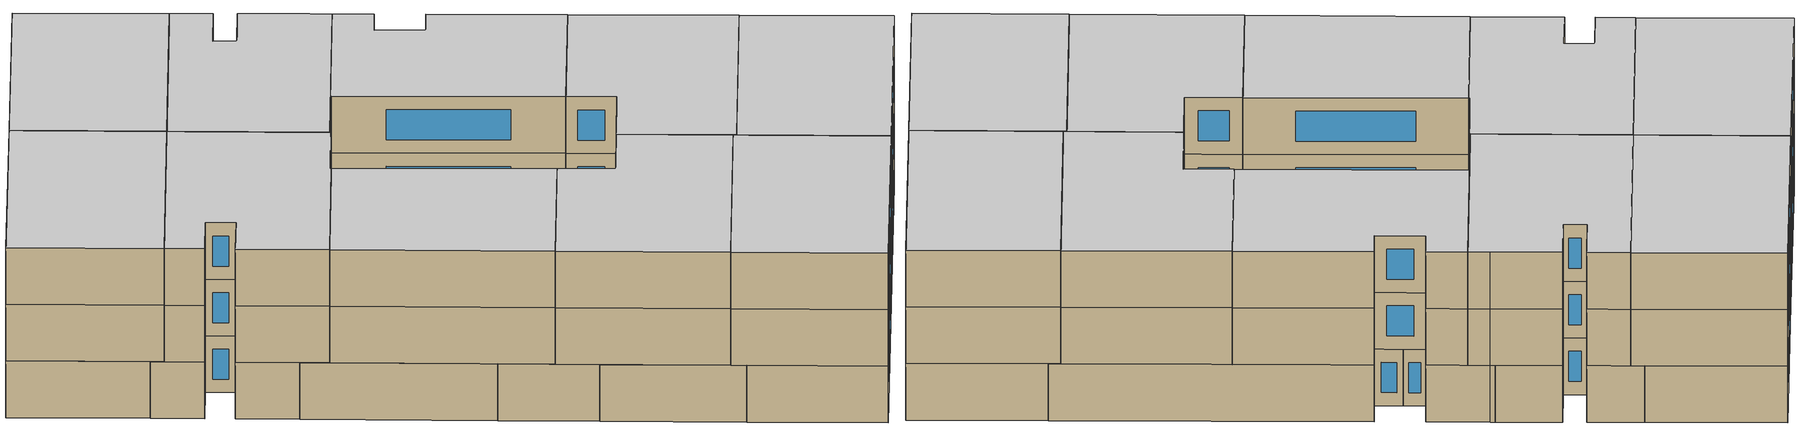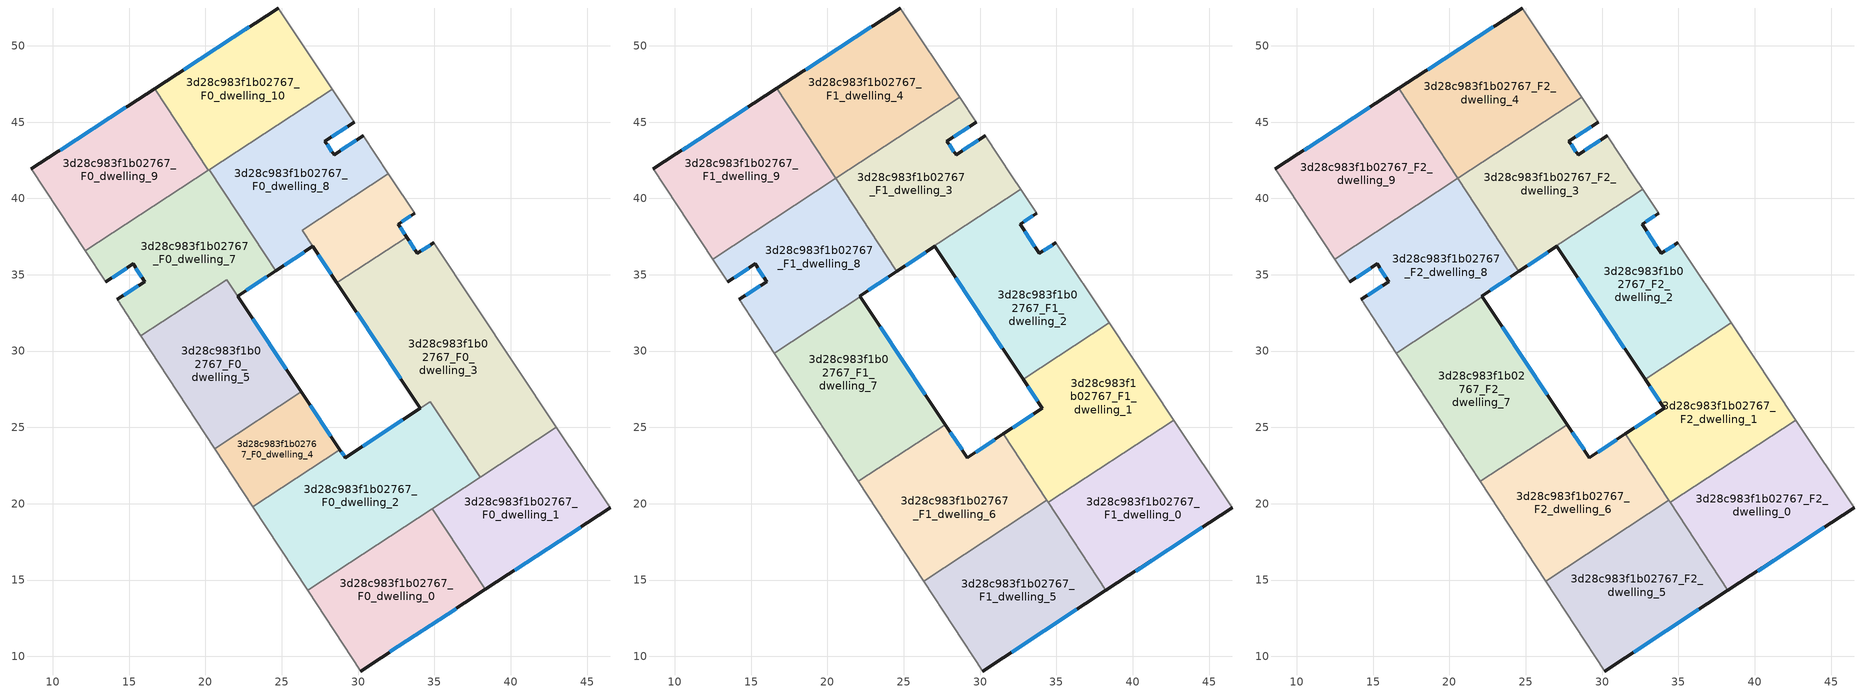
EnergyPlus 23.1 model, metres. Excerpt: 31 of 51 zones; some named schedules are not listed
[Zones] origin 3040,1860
3d28c983f1b02767_F0_dwelling_0
 floor ground (EU_floor_Construction): 34.86,19.68 38.33,14.38 30.16,9.04 26.7,14.33 z0
 wall outside (EU_wall_Construction): 30.16,9.04 38.33,14.38 z0:3
 wall to 3d28c983f1b02767_F0_dwelling_1 (EU_wall_Construction): 38.33,14.38 34.86,19.68 z0:3
 wall adiabatic (EU_wall_Construction): 26.7,14.33 30.16,9.04 z0:3
 wall to 3d28c983f1b02767_F0_dwelling_2 (EU_wall_Construction): 34.86,19.68 26.7,14.33 z0:3
 window (EU_Window_Construction): 32.08,10.3 36.41,13.13 z0.7:2.3
3d28c983f1b02767_F0_dwelling_1
 floor ground (EU_floor_Construction): 42.99,25.02 46.5,19.73 38.33,14.38 34.86,19.68 z0
 wall outside (EU_wall_Construction): 38.33,14.38 46.5,19.73 z0:3
 wall adiabatic (EU_wall_Construction): 46.5,19.73 42.99,25.02 z0:3
 wall to 3d28c983f1b02767_F0_dwelling_3 (EU_wall_Construction): 42.99,25.02 37.99,21.73 z0:3
 wall to 3d28c983f1b02767_F0_dwelling_2 (EU_wall_Construction): 37.99,21.73 34.86,19.68 z0:3
 window (EU_Window_Construction): 40.25,15.64 44.59,18.47 z0.7:2.3
3d28c983f1b02767_F0_dwelling_10
 floor ground (EU_floor_Construction): 24.78,52.47 28.3,47.17 20.19,41.85 16.68,47.2 z0
 wall outside (EU_wall_Construction): 24.78,52.47 16.68,47.2 z0:3
 wall adiabatic (EU_wall_Construction): 28.3,47.17 24.78,52.47 z0:3
 wall to 3d28c983f1b02767_F0_dwelling_9 (EU_wall_Construction): 16.68,47.2 20.19,41.85 z0:3
 wall to 3d28c983f1b02767_F0_dwelling_8 (EU_wall_Construction): 20.25,41.89 28.3,47.17 z0:3
 wall to 3d28c983f1b02767_F0_dwelling_7 (EU_wall_Construction): 20.19,41.85 20.25,41.89 z0:3
 window (EU_Window_Construction): 22.88,51.24 18.58,48.44 z0.7:2.3
3d28c983f1b02767_F0_dwelling_2
 floor ground (EU_floor_Construction): 34.74,26.69 37.99,21.73 26.7,14.33 23.11,19.8 28.81,23.53 29.16,23.01 z0
 wall outside (EU_wall_Construction): 34.08,26.25 29.16,23.01 28.81,23.53 z0:3
 wall adiabatic (EU_wall_Construction): 23.11,19.8 26.7,14.33 z0:3
 wall to 3d28c983f1b02767_F0_dwelling_4 (EU_wall_Construction): 28.81,23.53 23.11,19.8 z0:3
 wall to 3d28c983f1b02767_F0_dwelling_3 (EU_wall_Construction): 37.99,21.73 34.74,26.69 34.08,26.25 z0:3
 window (EU_Window_Construction): 29.07,23.13 28.89,23.41 / 32.93,25.49 30.31,23.77 z0.7:2.3
3d28c983f1b02767_F0_dwelling_3
 floor ground (EU_floor_Construction): 34.97,37.11 42.99,25.02 37.99,21.73 34.74,26.69 34.08,26.26 28.61,34.48 33.17,37.46 33.88,36.39 z0
 wall outside (EU_wall_Construction): 28.61,34.48 34.08,26.26 / 34.97,37.11 33.88,36.39 33.17,37.46 z0:3
 wall adiabatic (EU_wall_Construction): 42.99,25.02 34.97,37.11 z0:3
 wall to 3d28c983f1b02767_F0_dwelling_6 (EU_wall_Construction): 33.17,37.46 28.61,34.48 z0:3
 window (EU_Window_Construction): 29.9,32.55 32.8,28.19 / 33.71,36.65 33.34,37.21 / 34.71,36.94 34.13,36.56 z0.7:2.3
3d28c983f1b02767_F0_dwelling_4
 floor ground (EU_floor_Construction): 26.28,27.33 28.81,23.53 23.11,19.8 20.61,23.61 z0
 wall outside (EU_wall_Construction): 28.81,23.53 26.28,27.33 z0:3
 wall adiabatic (EU_wall_Construction): 20.61,23.61 23.11,19.8 z0:3
 wall to 3d28c983f1b02767_F0_dwelling_5 (EU_wall_Construction): 26.28,27.33 20.61,23.61 z0:3
 window (EU_Window_Construction): 28.22,24.42 26.87,26.44 z0.7:2.3
3d28c983f1b02767_F0_dwelling_5
 floor ground (EU_floor_Construction): 21.39,34.67 26.28,27.33 20.61,23.61 15.78,30.99 z0
 wall outside (EU_wall_Construction): 26.28,27.33 22.1,33.6 z0:3
 wall to 3d28c983f1b02767_F0_dwelling_7 (EU_wall_Construction): 22.1,33.6 21.39,34.67 15.78,30.99 z0:3
 wall adiabatic (EU_wall_Construction): 15.78,30.99 20.61,23.61 z0:3
 window (EU_Window_Construction): 25.3,28.8 23.08,32.13 z0.7:2.3
3d28c983f1b02767_F0_dwelling_6
 floor ground (EU_floor_Construction): 32.12,41.42 33.7,39.02 32.61,38.3 33.17,37.46 28.61,34.48 26.33,37.91 31.98,41.62 z0
 wall outside (EU_wall_Construction): 33.17,37.46 32.61,38.3 33.7,39.02 / 27.03,36.86 28.61,34.48 z0:3
 wall adiabatic (EU_wall_Construction): 33.7,39.02 32.12,41.42 31.98,41.62 z0:3
 wall to 3d28c983f1b02767_F0_dwelling_8 (EU_wall_Construction): 31.98,41.62 26.33,37.91 27.03,36.86 z0:3
 window (EU_Window_Construction): 32.87,38.47 33.45,38.85 / 33.04,37.66 32.74,38.11 / 27.4,36.3 28.24,35.04 z0.7:2.3
3d28c983f1b02767_F0_dwelling_7
 floor ground (EU_floor_Construction): 20.25,41.89 23.9,36.32 24.6,35.25 22.1,33.6 21.39,34.67 15.78,30.99 14.21,33.39 16.01,34.55 15.27,35.71 13.46,34.53 12.12,36.56 z0
 wall outside (EU_wall_Construction): 22.1,33.6 24.6,35.25 / 13.46,34.53 15.27,35.71 16.01,34.55 14.21,33.39 z0:3
 wall adiabatic (EU_wall_Construction): 14.21,33.39 15.78,30.99 / 12.12,36.56 13.46,34.53 z0:3
 wall to 3d28c983f1b02767_F0_dwelling_9 (EU_wall_Construction): 20.19,41.85 12.12,36.56 z0:3
 wall to 3d28c983f1b02767_F0_dwelling_8 (EU_wall_Construction): 24.6,35.25 23.9,36.32 20.25,41.89 z0:3
 window (EU_Window_Construction): 22.69,33.99 24.01,34.87 / 15.59,34.28 14.63,33.66 / 15.44,35.44 15.84,34.82 / 13.88,34.8 14.84,35.43 z0.7:2.3
 ceiling adiabatic (EU_roof_Construction): 24.54,35.22 22.1,33.6 24.6,35.25 23.9,36.32 20.6,41.35 20.54,41.32 z3
3d28c983f1b02767_F0_dwelling_8
 floor ground (EU_floor_Construction): 29.73,45 27.83,43.75 28.42,42.86 30.33,44.11 31.98,41.62 26.33,37.91 27.03,36.86 24.6,35.26 20.25,41.89 28.3,47.17 z0
 wall outside (EU_wall_Construction): 30.33,44.11 28.42,42.86 27.83,43.75 29.73,45 / 24.6,35.26 27.03,36.86 z0:3
 wall adiabatic (EU_wall_Construction): 29.73,45 28.3,47.17 / 31.98,41.62 30.33,44.11 z0:3
 window (EU_Window_Construction): 28.28,44.04 29.29,44.71 / 28.28,43.06 27.97,43.54 / 29.88,43.81 28.87,43.15 / 25.17,35.63 26.46,36.49 z0.7:2.3
3d28c983f1b02767_F0_dwelling_9
 floor ground (EU_floor_Construction): 16.68,47.2 20.19,41.85 12.12,36.56 8.6,41.93 z0
 wall outside (EU_wall_Construction): 16.68,47.2 8.6,41.93 z0:3
 wall adiabatic (EU_wall_Construction): 8.6,41.93 12.12,36.56 z0:3
 window (EU_Window_Construction): 14.78,45.96 10.5,43.17 z0.7:2.3
3d28c983f1b02767_F1_dwelling_0
 floor to 3d28c983f1b02767_F0_dwelling_1 (EU_floor_Construction): 42.99,25.02 46.5,19.73 38.33,14.38 34.86,19.68 z3
 floor to 3d28c983f1b02767_F0_dwelling_0 (EU_floor_Construction): 34.86,19.68 38.33,14.38 38.24,14.32 34.77,19.62 z3
 floor to 3d28c983f1b02767_F0_dwelling_3 (EU_floor_Construction): 42.68,25.48 42.99,25.02 37.99,21.73 37.68,22.2 z3
 floor to 3d28c983f1b02767_F0_dwelling_2 (EU_floor_Construction): 37.68,22.2 37.99,21.73 34.77,19.62 34.46,20.09 z3
 wall outside (EU_wall_Construction): 38.24,14.32 46.5,19.73 z3:6
 wall to 3d28c983f1b02767_F1_dwelling_1 (EU_wall_Construction): 42.68,25.48 34.46,20.09 z3:6
 wall adiabatic (EU_wall_Construction): 46.5,19.73 42.68,25.48 z3:6
 wall to 3d28c983f1b02767_F1_dwelling_5 (EU_wall_Construction): 34.46,20.09 38.24,14.32 z3:6
 window (EU_Window_Construction): 40.18,15.59 44.56,18.46 z3.7:5.3
3d28c983f1b02767_F1_dwelling_1
 floor to 3d28c983f1b02767_F0_dwelling_3 (EU_floor_Construction): 38.46,31.84 42.68,25.48 37.68,22.2 34.74,26.69 34.08,26.26 32.83,28.15 z3
 floor to 3d28c983f1b02767_F0_dwelling_2 (EU_floor_Construction): 34.74,26.69 37.68,22.2 34.46,20.09 31.52,24.57 z3
 wall outside (EU_wall_Construction): 32.83,28.15 34.08,26.26 31.52,24.57 z3:6
 wall to 3d28c983f1b02767_F1_dwelling_2 (EU_wall_Construction): 38.46,31.84 32.83,28.15 z3:6
 wall adiabatic (EU_wall_Construction): 42.68,25.48 38.46,31.84 z3:6
 wall to 3d28c983f1b02767_F1_dwelling_6 (EU_wall_Construction): 31.52,24.57 34.38,20.22 z3:6
 wall to 3d28c983f1b02767_F1_dwelling_5 (EU_wall_Construction): 34.38,20.22 34.46,20.09 z3:6
 window (EU_Window_Construction): 33.48,25.86 32.12,24.97 / 33.12,27.7 33.79,26.7 z3.7:5.3
3d28c983f1b02767_F1_dwelling_2
 floor to 3d28c983f1b02767_F0_dwelling_6 (EU_floor_Construction): 32.66,40.59 33.7,39.02 32.61,38.3 33.17,37.46 28.61,34.48 27.03,36.86 27.01,36.89 z3
 floor to 3d28c983f1b02767_F0_dwelling_3 (EU_floor_Construction): 34.97,37.11 38.46,31.84 32.83,28.15 28.61,34.48 33.17,37.46 33.88,36.39 z3
 floor to 3d28c983f1b02767_F0_dwelling_8 (EU_floor_Construction): 27.01,36.89 27.03,36.86 24.6,35.26 24.58,35.29 z3
 wall outside (EU_wall_Construction): 34.97,37.11 33.88,36.39 32.61,38.3 33.7,39.02 / 27.03,36.86 32.83,28.15 / 27.03,36.86 24.54,35.22 z3:6
 wall adiabatic (EU_wall_Construction): 38.46,31.84 34.97,37.11 / 33.7,39.02 32.66,40.59 z3:6
 wall to 3d28c983f1b02767_F1_dwelling_3 (EU_wall_Construction): 32.66,40.59 24.52,35.25 z3:6
 wall to 3d28c983f1b02767_F1_dwelling_8 (EU_wall_Construction): 24.52,35.25 24.54,35.22 z3:6
 window (EU_Window_Construction): 34.71,36.94 34.13,36.56 / 28.39,34.82 31.46,30.19 / 26.44,36.48 25.13,35.61 / 32.87,38.47 33.45,38.85 / 33.58,36.84 32.91,37.86 z3.7:5.3
3d28c983f1b02767_F1_dwelling_3
 floor to 3d28c983f1b02767_F0_dwelling_8 (EU_floor_Construction): 29.73,45 27.83,43.75 28.42,42.86 30.33,44.11 31.98,41.62 26.33,37.91 27.01,36.89 24.58,35.29 20.6,41.35 28.65,46.63 z3
 floor to 3d28c983f1b02767_F0_dwelling_6 (EU_floor_Construction): 32.12,41.42 32.66,40.59 27.01,36.89 26.33,37.91 31.98,41.62 z3
 floor adiabatic (EU_floor_Construction): 20.6,41.35 23.9,36.32 24.57,35.29 24.52,35.25 20.55,41.32 z3
 wall outside (EU_wall_Construction): 30.33,44.11 28.42,42.86 27.83,43.75 29.73,45 z3:6
 wall adiabatic (EU_wall_Construction): 32.66,40.59 32.12,41.42 30.33,44.11 / 29.73,45 28.65,46.63 z3:6
 wall to 3d28c983f1b02767_F1_dwelling_4 (EU_wall_Construction): 28.65,46.63 20.55,41.32 z3:6
 wall to 3d28c983f1b02767_F1_dwelling_8 (EU_wall_Construction): 20.55,41.32 24.52,35.25 z3:6
 window (EU_Window_Construction): 28.28,44.04 29.29,44.71 / 28.28,43.06 27.97,43.54 / 29.88,43.81 28.87,43.15 z3.7:5.3
3d28c983f1b02767_F1_dwelling_4
 floor to 3d28c983f1b02767_F0_dwelling_10 (EU_floor_Construction): 24.78,52.47 28.3,47.17 20.19,41.85 16.69,47.2 z3
 floor to 3d28c983f1b02767_F0_dwelling_8 (EU_floor_Construction): 28.3,47.17 28.65,46.63 20.6,41.35 20.25,41.89 z3
 floor to 3d28c983f1b02767_F0_dwelling_7 (EU_floor_Construction): 20.25,41.89 20.6,41.35 20.55,41.32 20.19,41.85 z3
 wall outside (EU_wall_Construction): 24.78,52.47 16.69,47.2 z3:6
 wall adiabatic (EU_wall_Construction): 28.65,46.63 24.78,52.47 z3:6
 wall to 3d28c983f1b02767_F1_dwelling_9 (EU_wall_Construction): 16.69,47.2 20.54,41.32 z3:6
 window (EU_Window_Construction): 22.88,51.24 18.59,48.44 z3.7:5.3
3d28c983f1b02767_F1_dwelling_5
 floor to 3d28c983f1b02767_F0_dwelling_0 (EU_floor_Construction): 34.77,19.62 38.24,14.32 30.16,9.04 26.7,14.33 z3
 floor to 3d28c983f1b02767_F0_dwelling_2 (EU_floor_Construction): 34.38,20.22 34.77,19.62 26.7,14.33 26.3,14.93 z3
 wall outside (EU_wall_Construction): 30.16,9.04 38.24,14.32 z3:6
 wall adiabatic (EU_wall_Construction): 26.3,14.93 30.16,9.04 z3:6
 wall to 3d28c983f1b02767_F1_dwelling_6 (EU_wall_Construction): 34.38,20.22 26.3,14.93 z3:6
 window (EU_Window_Construction): 32.06,10.28 36.34,13.08 z3.7:5.3
3d28c983f1b02767_F1_dwelling_6
 floor to 3d28c983f1b02767_F0_dwelling_2 (EU_floor_Construction): 31.52,24.57 34.38,20.22 26.3,14.93 23.11,19.8 28.81,23.53 29.16,23.01 z3
 floor to 3d28c983f1b02767_F0_dwelling_4 (EU_floor_Construction): 27.71,25.19 28.81,23.53 23.11,19.8 22.02,21.46 z3
 wall outside (EU_wall_Construction): 31.52,24.57 29.16,23.01 27.71,25.19 z3:6
 wall adiabatic (EU_wall_Construction): 22.02,21.46 26.3,14.93 z3:6
 wall to 3d28c983f1b02767_F1_dwelling_7 (EU_wall_Construction): 27.71,25.19 22.02,21.46 z3:6
 window (EU_Window_Construction): 30.97,24.21 29.71,23.38 / 28.82,23.52 28.05,24.68 z3.7:5.3
3d28c983f1b02767_F1_dwelling_7
 floor to 3d28c983f1b02767_F0_dwelling_5 (EU_floor_Construction): 22.13,33.55 26.28,27.33 20.61,23.61 16.51,29.87 z3
 floor to 3d28c983f1b02767_F0_dwelling_4 (EU_floor_Construction): 26.28,27.33 27.71,25.19 22.02,21.46 20.61,23.61 z3
 wall outside (EU_wall_Construction): 27.71,25.19 22.13,33.55 z3:6
 wall adiabatic (EU_wall_Construction): 16.51,29.87 22.02,21.46 z3:6
 wall to 3d28c983f1b02767_F1_dwelling_8 (EU_wall_Construction): 22.13,33.55 16.51,29.87 z3:6
 window (EU_Window_Construction): 26.4,27.15 23.44,31.59 z3.7:5.3
3d28c983f1b02767_F1_dwelling_8
 floor to 3d28c983f1b02767_F0_dwelling_5 (EU_floor_Construction): 21.39,34.67 22.13,33.55 16.51,29.87 15.78,30.99 z3
 floor to 3d28c983f1b02767_F0_dwelling_7 (EU_floor_Construction): 20.54,41.32 24.54,35.22 22.1,33.6 21.39,34.67 15.78,30.99 14.21,33.39 16.01,34.55 15.27,35.71 13.46,34.53 12.47,36.03 z3
 wall outside (EU_wall_Construction): 13.46,34.53 15.27,35.71 16.01,34.55 14.21,33.39 / 22.13,33.55 22.1,33.6 24.54,35.22 z3:6
 wall adiabatic (EU_wall_Construction): 12.47,36.03 13.46,34.53 / 14.21,33.39 16.51,29.87 z3:6
 wall to 3d28c983f1b02767_F1_dwelling_9 (EU_wall_Construction): 20.54,41.32 12.47,36.03 z3:6
 window (EU_Window_Construction): 13.88,34.8 14.84,35.43 / 22.67,33.98 23.97,34.84 / 15.59,34.28 14.63,33.66 / 15.44,35.44 15.84,34.82 z3.7:5.3
3d28c983f1b02767_F1_dwelling_9
 floor to 3d28c983f1b02767_F0_dwelling_9 (EU_floor_Construction): 16.68,47.2 20.19,41.85 12.12,36.56 8.6,41.93 z3
 floor to 3d28c983f1b02767_F0_dwelling_7 (EU_floor_Construction): 20.19,41.85 20.54,41.32 12.47,36.03 12.12,36.56 z3
 wall outside (EU_wall_Construction): 16.69,47.2 8.6,41.93 z3:6
 wall adiabatic (EU_wall_Construction): 8.6,41.93 12.47,36.03 z3:6
 window (EU_Window_Construction): 14.79,45.96 10.5,43.17 z3.7:5.3
3d28c983f1b02767_F2_dwelling_0
 floor to 3d28c983f1b02767_F1_dwelling_0 (EU_floor_Construction): 42.68,25.48 46.5,19.73 38.24,14.32 34.46,20.09 z6
 wall outside (EU_wall_Construction): 38.24,14.32 46.5,19.73 z6:9
 wall to 3d28c983f1b02767_F2_dwelling_1 (EU_wall_Construction): 42.68,25.48 34.46,20.09 z6:9
 wall adiabatic (EU_wall_Construction): 46.5,19.73 42.68,25.48 z6:9
 wall to 3d28c983f1b02767_F2_dwelling_5 (EU_wall_Construction): 34.46,20.09 38.24,14.32 z6:9
 window (EU_Window_Construction): 40.18,15.59 44.56,18.46 z6.7:8.3
 ceiling to 3d28c983f1b02767_F3_dwelling_0 (EU_floor_Construction): 46.5,19.73 42.68,25.48 34.46,20.09 38.24,14.32 z9
3d28c983f1b02767_F2_dwelling_1
 floor to 3d28c983f1b02767_F1_dwelling_1 (EU_floor_Construction): 38.46,31.84 42.68,25.48 34.46,20.09 31.52,24.57 34.08,26.26 32.83,28.15 z6
 wall outside (EU_wall_Construction): 32.83,28.15 34.08,26.26 31.52,24.57 z6:9
 wall to 3d28c983f1b02767_F2_dwelling_2 (EU_wall_Construction): 38.46,31.84 32.83,28.15 z6:9
 wall adiabatic (EU_wall_Construction): 42.68,25.48 38.46,31.84 z6:9
 wall to 3d28c983f1b02767_F2_dwelling_6 (EU_wall_Construction): 31.52,24.57 34.38,20.22 z6:9
 wall to 3d28c983f1b02767_F2_dwelling_5 (EU_wall_Construction): 34.38,20.22 34.46,20.09 z6:9
 window (EU_Window_Construction): 33.48,25.86 32.12,24.97 / 33.12,27.7 33.79,26.7 z6.7:8.3
 ceiling to 3d28c983f1b02767_F3_dwelling_1 (EU_floor_Construction): 42.68,25.48 38.46,31.84 32.83,28.15 34.08,26.26 31.52,24.57 34.46,20.09 z9
3d28c983f1b02767_F2_dwelling_2
 floor to 3d28c983f1b02767_F1_dwelling_2 (EU_floor_Construction): 34.97,37.11 38.46,31.84 32.83,28.15 27.03,36.86 24.54,35.22 24.52,35.25 32.66,40.59 33.7,39.02 32.61,38.3 33.88,36.39 z6
 wall outside (EU_wall_Construction): 34.97,37.11 33.88,36.39 32.61,38.3 33.7,39.02 / 24.54,35.22 27.03,36.86 32.83,28.15 z6:9
 wall adiabatic (EU_wall_Construction): 38.46,31.84 34.97,37.11 / 33.7,39.02 32.66,40.59 z6:9
 wall to 3d28c983f1b02767_F2_dwelling_3 (EU_wall_Construction): 32.66,40.59 24.52,35.25 z6:9
 wall to 3d28c983f1b02767_F2_dwelling_8 (EU_wall_Construction): 24.52,35.25 24.54,35.22 z6:9
 window (EU_Window_Construction): 34.71,36.94 34.13,36.56 / 28.39,34.82 31.46,30.19 / 25.13,35.61 26.44,36.48 / 32.87,38.47 33.45,38.85 / 33.58,36.84 32.91,37.86 z6.7:8.3
 ceiling to 3d28c983f1b02767_F3_dwelling_2 (EU_floor_Construction): 38.46,31.84 34.97,37.11 33.88,36.39 32.61,38.3 33.7,39.02 32.66,40.59 24.52,35.25 24.54,35.22 27.03,36.86 32.83,28.15 z9
3d28c983f1b02767_F2_dwelling_3
 floor to 3d28c983f1b02767_F1_dwelling_3 (EU_floor_Construction): 29.73,45 27.83,43.75 28.42,42.86 30.33,44.11 32.12,41.42 32.66,40.59 24.52,35.25 20.55,41.32 28.65,46.63 z6
 wall outside (EU_wall_Construction): 30.33,44.11 28.42,42.86 27.83,43.75 29.73,45 z6:9
 wall adiabatic (EU_wall_Construction): 32.66,40.59 32.12,41.42 30.33,44.11 / 29.73,45 28.65,46.63 z6:9
 wall to 3d28c983f1b02767_F2_dwelling_4 (EU_wall_Construction): 28.65,46.63 20.55,41.32 z6:9
 wall to 3d28c983f1b02767_F2_dwelling_8 (EU_wall_Construction): 20.55,41.32 24.52,35.25 z6:9
 window (EU_Window_Construction): 28.28,44.04 29.29,44.71 / 28.28,43.06 27.97,43.54 / 29.88,43.81 28.87,43.15 z6.7:8.3
 ceiling to 3d28c983f1b02767_F3_dwelling_3 (EU_floor_Construction): 32.66,40.59 32.12,41.42 30.33,44.11 28.42,42.86 27.83,43.75 29.73,45 28.65,46.63 20.55,41.32 24.52,35.25 z9
3d28c983f1b02767_F2_dwelling_4
 floor to 3d28c983f1b02767_F1_dwelling_4 (EU_floor_Construction): 24.78,52.47 28.65,46.63 20.55,41.32 16.69,47.2 z6
 wall outside (EU_wall_Construction): 24.78,52.47 16.69,47.2 z6:9
 wall adiabatic (EU_wall_Construction): 28.65,46.63 24.78,52.47 z6:9
 wall to 3d28c983f1b02767_F2_dwelling_9 (EU_wall_Construction): 16.69,47.2 20.54,41.32 z6:9
 window (EU_Window_Construction): 22.88,51.24 18.59,48.44 z6.7:8.3
 ceiling to 3d28c983f1b02767_F3_dwelling_4 (EU_floor_Construction): 28.65,46.63 24.78,52.47 16.69,47.2 20.55,41.32 z9
3d28c983f1b02767_F2_dwelling_5
 floor to 3d28c983f1b02767_F1_dwelling_5 (EU_floor_Construction): 34.38,20.22 38.24,14.32 30.16,9.04 26.3,14.93 z6
 wall outside (EU_wall_Construction): 30.16,9.04 38.24,14.32 z6:9
 wall adiabatic (EU_wall_Construction): 26.3,14.93 30.16,9.04 z6:9
 wall to 3d28c983f1b02767_F2_dwelling_6 (EU_wall_Construction): 34.38,20.22 26.3,14.93 z6:9
 window (EU_Window_Construction): 32.06,10.28 36.34,13.08 z6.7:8.3
 ceiling to 3d28c983f1b02767_F3_dwelling_5 (EU_floor_Construction): 38.24,14.32 34.38,20.22 26.3,14.93 30.16,9.04 z9
3d28c983f1b02767_F2_dwelling_6
 floor to 3d28c983f1b02767_F1_dwelling_6 (EU_floor_Construction): 31.52,24.57 34.38,20.22 26.3,14.93 22.02,21.46 27.71,25.19 29.16,23.01 z6
 wall outside (EU_wall_Construction): 31.52,24.57 29.16,23.01 27.71,25.19 z6:9
 wall adiabatic (EU_wall_Construction): 22.02,21.46 26.3,14.93 z6:9
 wall to 3d28c983f1b02767_F2_dwelling_7 (EU_wall_Construction): 27.71,25.19 22.02,21.46 z6:9
 window (EU_Window_Construction): 30.97,24.21 29.71,23.38 / 28.82,23.52 28.05,24.68 z6.7:8.3
 ceiling to 3d28c983f1b02767_F3_dwelling_6 (EU_floor_Construction): 34.38,20.22 31.52,24.57 29.16,23.01 27.71,25.19 22.02,21.46 26.3,14.93 z9
3d28c983f1b02767_F2_dwelling_7
 floor to 3d28c983f1b02767_F1_dwelling_7 (EU_floor_Construction): 22.13,33.55 27.71,25.19 22.02,21.46 16.51,29.87 z6
 wall outside (EU_wall_Construction): 27.71,25.19 22.13,33.55 z6:9
 wall adiabatic (EU_wall_Construction): 16.51,29.87 22.02,21.46 z6:9
 wall to 3d28c983f1b02767_F2_dwelling_8 (EU_wall_Construction): 22.13,33.55 16.51,29.87 z6:9
 window (EU_Window_Construction): 26.4,27.15 23.44,31.59 z6.7:8.3
 ceiling to 3d28c983f1b02767_F3_dwelling_7 (EU_floor_Construction): 27.71,25.19 22.13,33.55 16.51,29.87 22.02,21.46 z9
3d28c983f1b02767_F2_dwelling_8
 floor to 3d28c983f1b02767_F1_dwelling_8 (EU_floor_Construction): 20.54,41.32 24.54,35.22 22.1,33.6 22.13,33.55 16.51,29.87 14.21,33.39 16.01,34.55 15.27,35.71 13.46,34.53 12.47,36.03 z6
 wall outside (EU_wall_Construction): 13.46,34.53 15.27,35.71 16.01,34.55 14.21,33.39 / 22.13,33.55 22.1,33.6 24.54,35.22 z6:9
 wall adiabatic (EU_wall_Construction): 12.47,36.03 13.46,34.53 / 14.21,33.39 16.51,29.87 z6:9
 wall to 3d28c983f1b02767_F2_dwelling_9 (EU_wall_Construction): 20.54,41.32 12.47,36.03 z6:9
 window (EU_Window_Construction): 13.88,34.8 14.84,35.43 / 22.67,33.98 23.97,34.84 / 15.59,34.28 14.63,33.66 / 15.44,35.44 15.84,34.82 z6.7:8.3
 ceiling to 3d28c983f1b02767_F3_dwelling_8 (EU_floor_Construction): 22.13,33.55 22.1,33.6 24.54,35.22 20.54,41.32 12.47,36.03 13.46,34.53 15.27,35.71 16.01,34.55 14.21,33.39 16.51,29.87 z9
3d28c983f1b02767_F2_dwelling_9
 floor to 3d28c983f1b02767_F1_dwelling_9 (EU_floor_Construction): 16.69,47.2 20.54,41.32 12.47,36.03 8.6,41.93 z6
 wall outside (EU_wall_Construction): 16.69,47.2 8.6,41.93 z6:9
 wall adiabatic (EU_wall_Construction): 8.6,41.93 12.47,36.03 z6:9
 window (EU_Window_Construction): 14.79,45.96 10.5,43.17 z6.7:8.3
 ceiling to 3d28c983f1b02767_F3_dwelling_9 (EU_floor_Construction): 20.54,41.32 16.69,47.2 8.6,41.93 12.47,36.03 z9
[Building]
EU S2 Campaign: North Axis=0; Terrain=City; Solar Distribution=FullExterior
[Site:Location]
Budapest.Ferenc.Liszt.Intl.AP: Latitude=47.437; Longitude=19.256; Time Zone=1; Elevation=185
[SizingPeriod:WeatherFileDays]
AnnualSizingPeriod: Begin Month=1; Begin Day of Month=1; End Month=12; End Day of Month=31; Day of Week for Start Day=Monday; Use Weather File Daylight Saving Period=No; Use Weather File Rain and Snow Indicators=No
[MATERIAL]
EU_InternalMass_Material: Roughness=MediumRough; Thickness=0.1; Conductivity=1; Density=1800; Specific Heat=900; Thermal Absorptance=0.9; Solar Absorptance=0.7; Visible Absorptance=0.7
[MATERIAL:NOMASS] Roughness=MediumRough; Thermal Absorptance=0.9; Solar Absorptance=0.7; Visible Absorptance=0.7
Name | Thermal Resistance
EU_wall_NoMass | 0.832559
EU_roof_NoMass | 1.39638
EU_floor_NoMass | 0.872794
[WINDOWMATERIAL:SIMPLEGLAZINGSYSTEM]
EU_Window_SimpleGlazing: UFactor=2.79869; Solar Heat Gain Coefficient=0.75; Visible Transmittance=0.75
[CONSTRUCTION]
EU_wall_Construction: EU_wall_NoMass
EU_roof_Construction: EU_roof_NoMass
EU_floor_Construction: EU_floor_NoMass
EU_Window_Construction: EU_Window_SimpleGlazing
EU_InternalMass_Construction: EU_InternalMass_Material
[ZONE] Type=1; Multiplier=1; Ceiling Height=autocalculate; Floor Area=autocalculate; Part of Total Floor Area=Yes
Name | Volume
3d28c983f1b02767_F0_dwelling_0 | 185.38
3d28c983f1b02767_F1_dwelling_0; 3d28c983f1b02767_F2_dwelling_0 | 203.931
3d28c983f1b02767_F0_dwelling_1 | 185.398
3d28c983f1b02767_F1_dwelling_1; 3d28c983f1b02767_F2_dwelling_1 | 203.919
3d28c983f1b02767_F0_dwelling_10 | 185.378
3d28c983f1b02767_F0_dwelling_2 | 252.303
3d28c983f1b02767_F1_dwelling_2; 3d28c983f1b02767_F2_dwelling_2 | 203.936
3d28c983f1b02767_F0_dwelling_3 | 300.87
3d28c983f1b02767_F1_dwelling_3; 3d28c983f1b02767_F2_dwelling_3 | 203.929
3d28c983f1b02767_F0_dwelling_4 | 93.0385
3d28c983f1b02767_F1_dwelling_4; 3d28c983f1b02767_F2_dwelling_4 | 203.93
3d28c983f1b02767_F0_dwelling_5 | 178.434
3d28c983f1b02767_F1_dwelling_5; 3d28c983f1b02767_F2_dwelling_5 | 203.903
3d28c983f1b02767_F0_dwelling_6 | 79.656
3d28c983f1b02767_F1_dwelling_6; 3d28c983f1b02767_F2_dwelling_6 | 203.917
3d28c983f1b02767_F0_dwelling_7 | 196.905
3d28c983f1b02767_F1_dwelling_7; 3d28c983f1b02767_F2_dwelling_7 | 203.906
3d28c983f1b02767_F0_dwelling_8 | 196.415
3d28c983f1b02767_F1_dwelling_8; 3d28c983f1b02767_F2_dwelling_8 | 203.914
3d28c983f1b02767_F0_dwelling_9 | 185.377
3d28c983f1b02767_F1_dwelling_9; 3d28c983f1b02767_F2_dwelling_9 | 203.933
[INTERNALMASS] Construction=EU_InternalMass_Construction
Name | Zone or ZoneList | Surface Area
3d28c983f1b02767_F0_dwelling_0_EU_InternalMass | 3d28c983f1b02767_F0_dwelling_0 | 61.7929
3d28c983f1b02767_F0_dwelling_1_EU_InternalMass | 3d28c983f1b02767_F0_dwelling_1 | 61.7984
3d28c983f1b02767_F0_dwelling_2_EU_InternalMass | 3d28c983f1b02767_F0_dwelling_2 | 84.1177
3d28c983f1b02767_F0_dwelling_3_EU_InternalMass | 3d28c983f1b02767_F0_dwelling_3 | 100.286
3d28c983f1b02767_F0_dwelling_4_EU_InternalMass | 3d28c983f1b02767_F0_dwelling_4 | 31.0129
3d28c983f1b02767_F0_dwelling_5_EU_InternalMass | 3d28c983f1b02767_F0_dwelling_5 | 59.4944
3d28c983f1b02767_F0_dwelling_6_EU_InternalMass | 3d28c983f1b02767_F0_dwelling_6 | 26.5519
3d28c983f1b02767_F0_dwelling_7_EU_InternalMass | 3d28c983f1b02767_F0_dwelling_7 | 65.6383
3d28c983f1b02767_F0_dwelling_8_EU_InternalMass | 3d28c983f1b02767_F0_dwelling_8 | 65.4718
3d28c983f1b02767_F0_dwelling_9_EU_InternalMass | 3d28c983f1b02767_F0_dwelling_9 | 61.791
3d28c983f1b02767_F0_dwelling_10_EU_InternalMass | 3d28c983f1b02767_F0_dwelling_10 | 61.7938
3d28c983f1b02767_F1_dwelling_0_EU_InternalMass | 3d28c983f1b02767_F1_dwelling_0 | 67.9769
3d28c983f1b02767_F1_dwelling_1_EU_InternalMass | 3d28c983f1b02767_F1_dwelling_1 | 67.9731
3d28c983f1b02767_F1_dwelling_2_EU_InternalMass | 3d28c983f1b02767_F1_dwelling_2 | 67.9788
3d28c983f1b02767_F1_dwelling_3_EU_InternalMass | 3d28c983f1b02767_F1_dwelling_3 | 67.9765
3d28c983f1b02767_F1_dwelling_4_EU_InternalMass | 3d28c983f1b02767_F1_dwelling_4 | 67.9766
3d28c983f1b02767_F1_dwelling_5_EU_InternalMass | 3d28c983f1b02767_F1_dwelling_5 | 67.9674
3d28c983f1b02767_F1_dwelling_6_EU_InternalMass | 3d28c983f1b02767_F1_dwelling_6 | 67.9722
3d28c983f1b02767_F1_dwelling_7_EU_InternalMass | 3d28c983f1b02767_F1_dwelling_7 | 67.9686
3d28c983f1b02767_F1_dwelling_8_EU_InternalMass | 3d28c983f1b02767_F1_dwelling_8 | 67.9714
3d28c983f1b02767_F1_dwelling_9_EU_InternalMass | 3d28c983f1b02767_F1_dwelling_9 | 67.9777
3d28c983f1b02767_F2_dwelling_0_EU_InternalMass | 3d28c983f1b02767_F2_dwelling_0 | 67.9769
3d28c983f1b02767_F2_dwelling_1_EU_InternalMass | 3d28c983f1b02767_F2_dwelling_1 | 67.9731
3d28c983f1b02767_F2_dwelling_2_EU_InternalMass | 3d28c983f1b02767_F2_dwelling_2 | 67.9788
3d28c983f1b02767_F2_dwelling_3_EU_InternalMass | 3d28c983f1b02767_F2_dwelling_3 | 67.9765
3d28c983f1b02767_F2_dwelling_4_EU_InternalMass | 3d28c983f1b02767_F2_dwelling_4 | 67.9766
3d28c983f1b02767_F2_dwelling_5_EU_InternalMass | 3d28c983f1b02767_F2_dwelling_5 | 67.9674
3d28c983f1b02767_F2_dwelling_6_EU_InternalMass | 3d28c983f1b02767_F2_dwelling_6 | 67.9722
3d28c983f1b02767_F2_dwelling_7_EU_InternalMass | 3d28c983f1b02767_F2_dwelling_7 | 67.9686
3d28c983f1b02767_F2_dwelling_8_EU_InternalMass | 3d28c983f1b02767_F2_dwelling_8 | 67.9714
3d28c983f1b02767_F2_dwelling_9_EU_InternalMass | 3d28c983f1b02767_F2_dwelling_9 | 67.9777
[OTHEREQUIPMENT] Fuel Type=Electricity; Design Level Calculation Method=Watts/Area; Power per Zone Floor Area=1; Fraction Latent=0; Fraction Radiant=0; Fraction Lost=0; Carbon Dioxide Generation Rate=0; EndUse Subcategory=EU_Step8_InternalGains
Name | Zone or ZoneList or Space or SpaceList | Schedule
EU_Step8_InternalGain_3d28c983f1b02767_F0_dwelling_0_f000 | 3d28c983f1b02767_F0_dwelling_0 | EU_Step8_GainSchedule_3d28c983f1b02767_F0_dwelling_0_f000
EU_Step8_InternalGain_3d28c983f1b02767_F0_dwelling_1_f000 | 3d28c983f1b02767_F0_dwelling_1 | EU_Step8_GainSchedule_3d28c983f1b02767_F0_dwelling_1_f000
EU_Step8_InternalGain_3d28c983f1b02767_F0_dwelling_2_f000 | 3d28c983f1b02767_F0_dwelling_2 | EU_Step8_GainSchedule_3d28c983f1b02767_F0_dwelling_2_f000
EU_Step8_InternalGain_3d28c983f1b02767_F0_dwelling_3_f000 | 3d28c983f1b02767_F0_dwelling_3 | EU_Step8_GainSchedule_3d28c983f1b02767_F0_dwelling_3_f000
EU_Step8_InternalGain_3d28c983f1b02767_F0_dwelling_4_f000 | 3d28c983f1b02767_F0_dwelling_4 | EU_Step8_GainSchedule_3d28c983f1b02767_F0_dwelling_4_f000
EU_Step8_InternalGain_3d28c983f1b02767_F0_dwelling_5_f000 | 3d28c983f1b02767_F0_dwelling_5 | EU_Step8_GainSchedule_3d28c983f1b02767_F0_dwelling_5_f000
EU_Step8_InternalGain_3d28c983f1b02767_F0_dwelling_6_f000 | 3d28c983f1b02767_F0_dwelling_6 | EU_Step8_GainSchedule_3d28c983f1b02767_F0_dwelling_6_f000
EU_Step8_InternalGain_3d28c983f1b02767_F0_dwelling_7_f000 | 3d28c983f1b02767_F0_dwelling_7 | EU_Step8_GainSchedule_3d28c983f1b02767_F0_dwelling_7_f000
EU_Step8_InternalGain_3d28c983f1b02767_F0_dwelling_8_f000 | 3d28c983f1b02767_F0_dwelling_8 | EU_Step8_GainSchedule_3d28c983f1b02767_F0_dwelling_8_f000
EU_Step8_InternalGain_3d28c983f1b02767_F0_dwelling_9_f000 | 3d28c983f1b02767_F0_dwelling_9 | EU_Step8_GainSchedule_3d28c983f1b02767_F0_dwelling_9_f000
EU_Step8_InternalGain_3d28c983f1b02767_F0_dwelling_10_f000 | 3d28c983f1b02767_F0_dwelling_10 | EU_Step8_GainSchedule_3d28c983f1b02767_F0_dwelling_10_f000
EU_Step8_InternalGain_3d28c983f1b02767_F1_dwelling_0_f000 | 3d28c983f1b02767_F1_dwelling_0 | EU_Step8_GainSchedule_3d28c983f1b02767_F1_dwelling_0_f000
EU_Step8_InternalGain_3d28c983f1b02767_F1_dwelling_1_f000 | 3d28c983f1b02767_F1_dwelling_1 | EU_Step8_GainSchedule_3d28c983f1b02767_F1_dwelling_1_f000
EU_Step8_InternalGain_3d28c983f1b02767_F1_dwelling_2_f000 | 3d28c983f1b02767_F1_dwelling_2 | EU_Step8_GainSchedule_3d28c983f1b02767_F1_dwelling_2_f000
EU_Step8_InternalGain_3d28c983f1b02767_F1_dwelling_3_f000 | 3d28c983f1b02767_F1_dwelling_3 | EU_Step8_GainSchedule_3d28c983f1b02767_F1_dwelling_3_f000
EU_Step8_InternalGain_3d28c983f1b02767_F1_dwelling_4_f000 | 3d28c983f1b02767_F1_dwelling_4 | EU_Step8_GainSchedule_3d28c983f1b02767_F1_dwelling_4_f000
EU_Step8_InternalGain_3d28c983f1b02767_F1_dwelling_5_f000 | 3d28c983f1b02767_F1_dwelling_5 | EU_Step8_GainSchedule_3d28c983f1b02767_F1_dwelling_5_f000
EU_Step8_InternalGain_3d28c983f1b02767_F1_dwelling_6_f000 | 3d28c983f1b02767_F1_dwelling_6 | EU_Step8_GainSchedule_3d28c983f1b02767_F1_dwelling_6_f000
EU_Step8_InternalGain_3d28c983f1b02767_F1_dwelling_7_f000 | 3d28c983f1b02767_F1_dwelling_7 | EU_Step8_GainSchedule_3d28c983f1b02767_F1_dwelling_7_f000
EU_Step8_InternalGain_3d28c983f1b02767_F1_dwelling_8_f000 | 3d28c983f1b02767_F1_dwelling_8 | EU_Step8_GainSchedule_3d28c983f1b02767_F1_dwelling_8_f000
EU_Step8_InternalGain_3d28c983f1b02767_F1_dwelling_9_f000 | 3d28c983f1b02767_F1_dwelling_9 | EU_Step8_GainSchedule_3d28c983f1b02767_F1_dwelling_9_f000
EU_Step8_InternalGain_3d28c983f1b02767_F2_dwelling_0_f000 | 3d28c983f1b02767_F2_dwelling_0 | EU_Step8_GainSchedule_3d28c983f1b02767_F2_dwelling_0_f000
EU_Step8_InternalGain_3d28c983f1b02767_F2_dwelling_1_f000 | 3d28c983f1b02767_F2_dwelling_1 | EU_Step8_GainSchedule_3d28c983f1b02767_F2_dwelling_1_f000
EU_Step8_InternalGain_3d28c983f1b02767_F2_dwelling_2_f000 | 3d28c983f1b02767_F2_dwelling_2 | EU_Step8_GainSchedule_3d28c983f1b02767_F2_dwelling_2_f000
EU_Step8_InternalGain_3d28c983f1b02767_F2_dwelling_3_f000 | 3d28c983f1b02767_F2_dwelling_3 | EU_Step8_GainSchedule_3d28c983f1b02767_F2_dwelling_3_f000
EU_Step8_InternalGain_3d28c983f1b02767_F2_dwelling_4_f000 | 3d28c983f1b02767_F2_dwelling_4 | EU_Step8_GainSchedule_3d28c983f1b02767_F2_dwelling_4_f000
EU_Step8_InternalGain_3d28c983f1b02767_F2_dwelling_5_f000 | 3d28c983f1b02767_F2_dwelling_5 | EU_Step8_GainSchedule_3d28c983f1b02767_F2_dwelling_5_f000
EU_Step8_InternalGain_3d28c983f1b02767_F2_dwelling_6_f000 | 3d28c983f1b02767_F2_dwelling_6 | EU_Step8_GainSchedule_3d28c983f1b02767_F2_dwelling_6_f000
EU_Step8_InternalGain_3d28c983f1b02767_F2_dwelling_7_f000 | 3d28c983f1b02767_F2_dwelling_7 | EU_Step8_GainSchedule_3d28c983f1b02767_F2_dwelling_7_f000
EU_Step8_InternalGain_3d28c983f1b02767_F2_dwelling_8_f000 | 3d28c983f1b02767_F2_dwelling_8 | EU_Step8_GainSchedule_3d28c983f1b02767_F2_dwelling_8_f000
EU_Step8_InternalGain_3d28c983f1b02767_F2_dwelling_9_f000 | 3d28c983f1b02767_F2_dwelling_9 | EU_Step8_GainSchedule_3d28c983f1b02767_F2_dwelling_9_f000
[ZONEVENTILATION:DESIGNFLOWRATE] Schedule=EU_AlwaysOn; Design Flow Rate Calculation Method=AirChanges/Hour; Air Changes per Hour=0.475469; Ventilation Type=Natural; Fan Pressure Rise=0; Fan Total Efficiency=1; Constant Term Coefficient=1; Temperature Term Coefficient=0; Velocity Term Coefficient=0; Velocity Squared Term Coefficient=0; Minimum Indoor Temperature=-100; Maximum Indoor Temperature=100; Delta Temperature=-100; Minimum Outdoor Temperature=-100; Maximum Outdoor Temperature=100; Maximum Wind Speed=40
Name | Zone or ZoneList or Space or SpaceList
EU_ConstantAir_3d28c983f1b02767_F0_dwelling_0 | 3d28c983f1b02767_F0_dwelling_0
EU_ConstantAir_3d28c983f1b02767_F0_dwelling_1 | 3d28c983f1b02767_F0_dwelling_1
EU_ConstantAir_3d28c983f1b02767_F0_dwelling_2 | 3d28c983f1b02767_F0_dwelling_2
EU_ConstantAir_3d28c983f1b02767_F0_dwelling_3 | 3d28c983f1b02767_F0_dwelling_3
EU_ConstantAir_3d28c983f1b02767_F0_dwelling_4 | 3d28c983f1b02767_F0_dwelling_4
EU_ConstantAir_3d28c983f1b02767_F0_dwelling_5 | 3d28c983f1b02767_F0_dwelling_5
EU_ConstantAir_3d28c983f1b02767_F0_dwelling_6 | 3d28c983f1b02767_F0_dwelling_6
EU_ConstantAir_3d28c983f1b02767_F0_dwelling_7 | 3d28c983f1b02767_F0_dwelling_7
EU_ConstantAir_3d28c983f1b02767_F0_dwelling_8 | 3d28c983f1b02767_F0_dwelling_8
EU_ConstantAir_3d28c983f1b02767_F0_dwelling_9 | 3d28c983f1b02767_F0_dwelling_9
EU_ConstantAir_3d28c983f1b02767_F0_dwelling_10 | 3d28c983f1b02767_F0_dwelling_10
EU_ConstantAir_3d28c983f1b02767_F1_dwelling_0 | 3d28c983f1b02767_F1_dwelling_0
EU_ConstantAir_3d28c983f1b02767_F1_dwelling_1 | 3d28c983f1b02767_F1_dwelling_1
EU_ConstantAir_3d28c983f1b02767_F1_dwelling_2 | 3d28c983f1b02767_F1_dwelling_2
EU_ConstantAir_3d28c983f1b02767_F1_dwelling_3 | 3d28c983f1b02767_F1_dwelling_3
EU_ConstantAir_3d28c983f1b02767_F1_dwelling_4 | 3d28c983f1b02767_F1_dwelling_4
EU_ConstantAir_3d28c983f1b02767_F1_dwelling_5 | 3d28c983f1b02767_F1_dwelling_5
EU_ConstantAir_3d28c983f1b02767_F1_dwelling_6 | 3d28c983f1b02767_F1_dwelling_6
EU_ConstantAir_3d28c983f1b02767_F1_dwelling_7 | 3d28c983f1b02767_F1_dwelling_7
EU_ConstantAir_3d28c983f1b02767_F1_dwelling_8 | 3d28c983f1b02767_F1_dwelling_8
EU_ConstantAir_3d28c983f1b02767_F1_dwelling_9 | 3d28c983f1b02767_F1_dwelling_9
EU_ConstantAir_3d28c983f1b02767_F2_dwelling_0 | 3d28c983f1b02767_F2_dwelling_0
EU_ConstantAir_3d28c983f1b02767_F2_dwelling_1 | 3d28c983f1b02767_F2_dwelling_1
EU_ConstantAir_3d28c983f1b02767_F2_dwelling_2 | 3d28c983f1b02767_F2_dwelling_2
EU_ConstantAir_3d28c983f1b02767_F2_dwelling_3 | 3d28c983f1b02767_F2_dwelling_3
EU_ConstantAir_3d28c983f1b02767_F2_dwelling_4 | 3d28c983f1b02767_F2_dwelling_4
EU_ConstantAir_3d28c983f1b02767_F2_dwelling_5 | 3d28c983f1b02767_F2_dwelling_5
EU_ConstantAir_3d28c983f1b02767_F2_dwelling_6 | 3d28c983f1b02767_F2_dwelling_6
EU_ConstantAir_3d28c983f1b02767_F2_dwelling_7 | 3d28c983f1b02767_F2_dwelling_7
EU_ConstantAir_3d28c983f1b02767_F2_dwelling_8 | 3d28c983f1b02767_F2_dwelling_8
EU_ConstantAir_3d28c983f1b02767_F2_dwelling_9 | 3d28c983f1b02767_F2_dwelling_9
[HVACTEMPLATE:ZONE:IDEALLOADSAIRSYSTEM] System Availability Schedule=EU_AlwaysOn; Maximum Heating Supply Air Temperature=50; Minimum Cooling Supply Air Temperature=13; Maximum Heating Supply Air Humidity Ratio=0.0156; Minimum Cooling Supply Air Humidity Ratio=0.0077; Heating Limit=NoLimit; Cooling Limit=NoLimit; Heating Availability Schedule=EU_AlwaysOn; Cooling Availability Schedule=EU_CoolingOff; Dehumidification Control Type=ConstantSensibleHeatRatio; Cooling Sensible Heat Ratio=0.7; Dehumidification Setpoint=60; Humidification Control Type=None; Humidification Setpoint=30; Outdoor Air Method=None; Outdoor Air Flow Rate per Person=0.00944; Outdoor Air Flow Rate per Zone Floor Area=0; Outdoor Air Flow Rate per Zone=0; Demand Controlled Ventilation Type=None; Outdoor Air Economizer Type=NoEconomizer; Heat Recovery Type=None; Sensible Heat Recovery Effectiveness=0.7; Latent Heat Recovery Effectiveness=0.65
Name | Template Thermostat
3d28c983f1b02767_F0_dwelling_0 | EU_HeatOnly_3d28c983f1b02767_F0_dwelling_0
3d28c983f1b02767_F0_dwelling_1 | EU_HeatOnly_3d28c983f1b02767_F0_dwelling_1
3d28c983f1b02767_F0_dwelling_2 | EU_HeatOnly_3d28c983f1b02767_F0_dwelling_2
3d28c983f1b02767_F0_dwelling_3 | EU_HeatOnly_3d28c983f1b02767_F0_dwelling_3
3d28c983f1b02767_F0_dwelling_4 | EU_HeatOnly_3d28c983f1b02767_F0_dwelling_4
3d28c983f1b02767_F0_dwelling_5 | EU_HeatOnly_3d28c983f1b02767_F0_dwelling_5
3d28c983f1b02767_F0_dwelling_6 | EU_HeatOnly_3d28c983f1b02767_F0_dwelling_6
3d28c983f1b02767_F0_dwelling_7 | EU_HeatOnly_3d28c983f1b02767_F0_dwelling_7
3d28c983f1b02767_F0_dwelling_8 | EU_HeatOnly_3d28c983f1b02767_F0_dwelling_8
3d28c983f1b02767_F0_dwelling_9 | EU_HeatOnly_3d28c983f1b02767_F0_dwelling_9
3d28c983f1b02767_F0_dwelling_10 | EU_HeatOnly_3d28c983f1b02767_F0_dwelling_10
3d28c983f1b02767_F1_dwelling_0 | EU_HeatOnly_3d28c983f1b02767_F1_dwelling_0
3d28c983f1b02767_F1_dwelling_1 | EU_HeatOnly_3d28c983f1b02767_F1_dwelling_1
3d28c983f1b02767_F1_dwelling_2 | EU_HeatOnly_3d28c983f1b02767_F1_dwelling_2
3d28c983f1b02767_F1_dwelling_3 | EU_HeatOnly_3d28c983f1b02767_F1_dwelling_3
3d28c983f1b02767_F1_dwelling_4 | EU_HeatOnly_3d28c983f1b02767_F1_dwelling_4
3d28c983f1b02767_F1_dwelling_5 | EU_HeatOnly_3d28c983f1b02767_F1_dwelling_5
3d28c983f1b02767_F1_dwelling_6 | EU_HeatOnly_3d28c983f1b02767_F1_dwelling_6
3d28c983f1b02767_F1_dwelling_7 | EU_HeatOnly_3d28c983f1b02767_F1_dwelling_7
3d28c983f1b02767_F1_dwelling_8 | EU_HeatOnly_3d28c983f1b02767_F1_dwelling_8
3d28c983f1b02767_F1_dwelling_9 | EU_HeatOnly_3d28c983f1b02767_F1_dwelling_9
3d28c983f1b02767_F2_dwelling_0 | EU_HeatOnly_3d28c983f1b02767_F2_dwelling_0
3d28c983f1b02767_F2_dwelling_1 | EU_HeatOnly_3d28c983f1b02767_F2_dwelling_1
3d28c983f1b02767_F2_dwelling_2 | EU_HeatOnly_3d28c983f1b02767_F2_dwelling_2
3d28c983f1b02767_F2_dwelling_3 | EU_HeatOnly_3d28c983f1b02767_F2_dwelling_3
3d28c983f1b02767_F2_dwelling_4 | EU_HeatOnly_3d28c983f1b02767_F2_dwelling_4
3d28c983f1b02767_F2_dwelling_5 | EU_HeatOnly_3d28c983f1b02767_F2_dwelling_5
3d28c983f1b02767_F2_dwelling_6 | EU_HeatOnly_3d28c983f1b02767_F2_dwelling_6
3d28c983f1b02767_F2_dwelling_7 | EU_HeatOnly_3d28c983f1b02767_F2_dwelling_7
3d28c983f1b02767_F2_dwelling_8 | EU_HeatOnly_3d28c983f1b02767_F2_dwelling_8
3d28c983f1b02767_F2_dwelling_9 | EU_HeatOnly_3d28c983f1b02767_F2_dwelling_9
[SIZING:ZONE] Zone Cooling Design Supply Air Temperature Input Method=SupplyAirTemperature; Zone Cooling Design Supply Air Temperature=13; Zone Heating Design Supply Air Temperature Input Method=SupplyAirTemperature; Zone Heating Design Supply Air Temperature=50; Zone Cooling Design Supply Air Humidity Ratio=0.008; Zone Heating Design Supply Air Humidity Ratio=0.008; Cooling Design Air Flow Method=DesignDay; Cooling Design Air Flow Rate=0; Cooling Minimum Air Flow per Zone Floor Area=0.000762; Cooling Minimum Air Flow=0; Cooling Minimum Air Flow Fraction=0.2; Heating Design Air Flow Method=DesignDay; Heating Design Air Flow Rate=0; Heating Maximum Air Flow per Zone Floor Area=0.002032; Heating Maximum Air Flow=0.141576; Heating Maximum Air Flow Fraction=0.3; Account for Dedicated Outdoor Air System=No; Dedicated Outdoor Air System Control Strategy=NeutralSupplyAir; Dedicated Outdoor Air Low Setpoint Temperature for Design=autosize; Dedicated Outdoor Air High Setpoint Temperature for Design=autosize; Zone Load Sizing Method=Sensible Load Only No Latent Load; Zone Latent Cooling Design Supply Air Humidity Ratio Input Method=HumidityRatioDifference; Zone Cooling Design Supply Air Humidity Ratio Difference=0.005; Zone Latent Heating Design Supply Air Humidity Ratio Input Method=HumidityRatioDifference; Zone Humidification Design Supply Air Humidity Ratio Difference=0.005
3d28c983f1b02767_F0_dwelling_0; 3d28c983f1b02767_F0_dwelling_1; 3d28c983f1b02767_F0_dwelling_2; 3d28c983f1b02767_F0_dwelling_3; 3d28c983f1b02767_F0_dwelling_4; 3d28c983f1b02767_F0_dwelling_5; 3d28c983f1b02767_F0_dwelling_6; 3d28c983f1b02767_F0_dwelling_7; 3d28c983f1b02767_F0_dwelling_8; 3d28c983f1b02767_F0_dwelling_9; 3d28c983f1b02767_F0_dwelling_10; 3d28c983f1b02767_F1_dwelling_0; 3d28c983f1b02767_F1_dwelling_1; 3d28c983f1b02767_F1_dwelling_2; 3d28c983f1b02767_F1_dwelling_3; 3d28c983f1b02767_F1_dwelling_4; 3d28c983f1b02767_F1_dwelling_5; 3d28c983f1b02767_F1_dwelling_6; 3d28c983f1b02767_F1_dwelling_7; 3d28c983f1b02767_F1_dwelling_8; 3d28c983f1b02767_F1_dwelling_9; 3d28c983f1b02767_F2_dwelling_0; 3d28c983f1b02767_F2_dwelling_1; 3d28c983f1b02767_F2_dwelling_2; 3d28c983f1b02767_F2_dwelling_3; 3d28c983f1b02767_F2_dwelling_4; 3d28c983f1b02767_F2_dwelling_5; 3d28c983f1b02767_F2_dwelling_6; 3d28c983f1b02767_F2_dwelling_7; 3d28c983f1b02767_F2_dwelling_8; 3d28c983f1b02767_F2_dwelling_9
[SCHEDULE:FILE] Column Number=1; Rows to Skip at Top=0; Number of Hours of Data=8760; Column Separator=Comma; Interpolate to Timestep=No; Minutes per Item=60; Adjust Schedule for Daylight Savings=Yes
Name | File
EU_Step8_GainSchedule_3d28c983f1b02767_F0_dwelling_0_f000 | ../../schedules/3d28c983f1b02767/3d28c983f1b02767_F0_dwelling_0_f000_gain.csv
EU_Step8_GainSchedule_3d28c983f1b02767_F0_dwelling_1_f000 | ../../schedules/3d28c983f1b02767/3d28c983f1b02767_F0_dwelling_1_f000_gain.csv
EU_Step8_GainSchedule_3d28c983f1b02767_F0_dwelling_2_f000 | ../../schedules/3d28c983f1b02767/3d28c983f1b02767_F0_dwelling_2_f000_gain.csv
EU_Step8_GainSchedule_3d28c983f1b02767_F0_dwelling_3_f000 | ../../schedules/3d28c983f1b02767/3d28c983f1b02767_F0_dwelling_3_f000_gain.csv
EU_Step8_GainSchedule_3d28c983f1b02767_F0_dwelling_4_f000 | ../../schedules/3d28c983f1b02767/3d28c983f1b02767_F0_dwelling_4_f000_gain.csv
EU_Step8_GainSchedule_3d28c983f1b02767_F0_dwelling_5_f000 | ../../schedules/3d28c983f1b02767/3d28c983f1b02767_F0_dwelling_5_f000_gain.csv
EU_Step8_GainSchedule_3d28c983f1b02767_F0_dwelling_6_f000 | ../../schedules/3d28c983f1b02767/3d28c983f1b02767_F0_dwelling_6_f000_gain.csv
EU_Step8_GainSchedule_3d28c983f1b02767_F0_dwelling_7_f000 | ../../schedules/3d28c983f1b02767/3d28c983f1b02767_F0_dwelling_7_f000_gain.csv
EU_Step8_GainSchedule_3d28c983f1b02767_F0_dwelling_8_f000 | ../../schedules/3d28c983f1b02767/3d28c983f1b02767_F0_dwelling_8_f000_gain.csv
EU_Step8_GainSchedule_3d28c983f1b02767_F0_dwelling_9_f000 | ../../schedules/3d28c983f1b02767/3d28c983f1b02767_F0_dwelling_9_f000_gain.csv
EU_Step8_GainSchedule_3d28c983f1b02767_F0_dwelling_10_f000 | ../../schedules/3d28c983f1b02767/3d28c983f1b02767_F0_dwelling_10_f000_gain.csv
EU_Step8_GainSchedule_3d28c983f1b02767_F1_dwelling_0_f000 | ../../schedules/3d28c983f1b02767/3d28c983f1b02767_F1_dwelling_0_f000_gain.csv
EU_Step8_GainSchedule_3d28c983f1b02767_F1_dwelling_1_f000 | ../../schedules/3d28c983f1b02767/3d28c983f1b02767_F1_dwelling_1_f000_gain.csv
EU_Step8_GainSchedule_3d28c983f1b02767_F1_dwelling_2_f000 | ../../schedules/3d28c983f1b02767/3d28c983f1b02767_F1_dwelling_2_f000_gain.csv
EU_Step8_GainSchedule_3d28c983f1b02767_F1_dwelling_3_f000 | ../../schedules/3d28c983f1b02767/3d28c983f1b02767_F1_dwelling_3_f000_gain.csv
EU_Step8_GainSchedule_3d28c983f1b02767_F1_dwelling_4_f000 | ../../schedules/3d28c983f1b02767/3d28c983f1b02767_F1_dwelling_4_f000_gain.csv
EU_Step8_GainSchedule_3d28c983f1b02767_F1_dwelling_5_f000 | ../../schedules/3d28c983f1b02767/3d28c983f1b02767_F1_dwelling_5_f000_gain.csv
EU_Step8_GainSchedule_3d28c983f1b02767_F1_dwelling_6_f000 | ../../schedules/3d28c983f1b02767/3d28c983f1b02767_F1_dwelling_6_f000_gain.csv
EU_Step8_GainSchedule_3d28c983f1b02767_F1_dwelling_7_f000 | ../../schedules/3d28c983f1b02767/3d28c983f1b02767_F1_dwelling_7_f000_gain.csv
EU_Step8_GainSchedule_3d28c983f1b02767_F1_dwelling_8_f000 | ../../schedules/3d28c983f1b02767/3d28c983f1b02767_F1_dwelling_8_f000_gain.csv
EU_Step8_GainSchedule_3d28c983f1b02767_F1_dwelling_9_f000 | ../../schedules/3d28c983f1b02767/3d28c983f1b02767_F1_dwelling_9_f000_gain.csv
